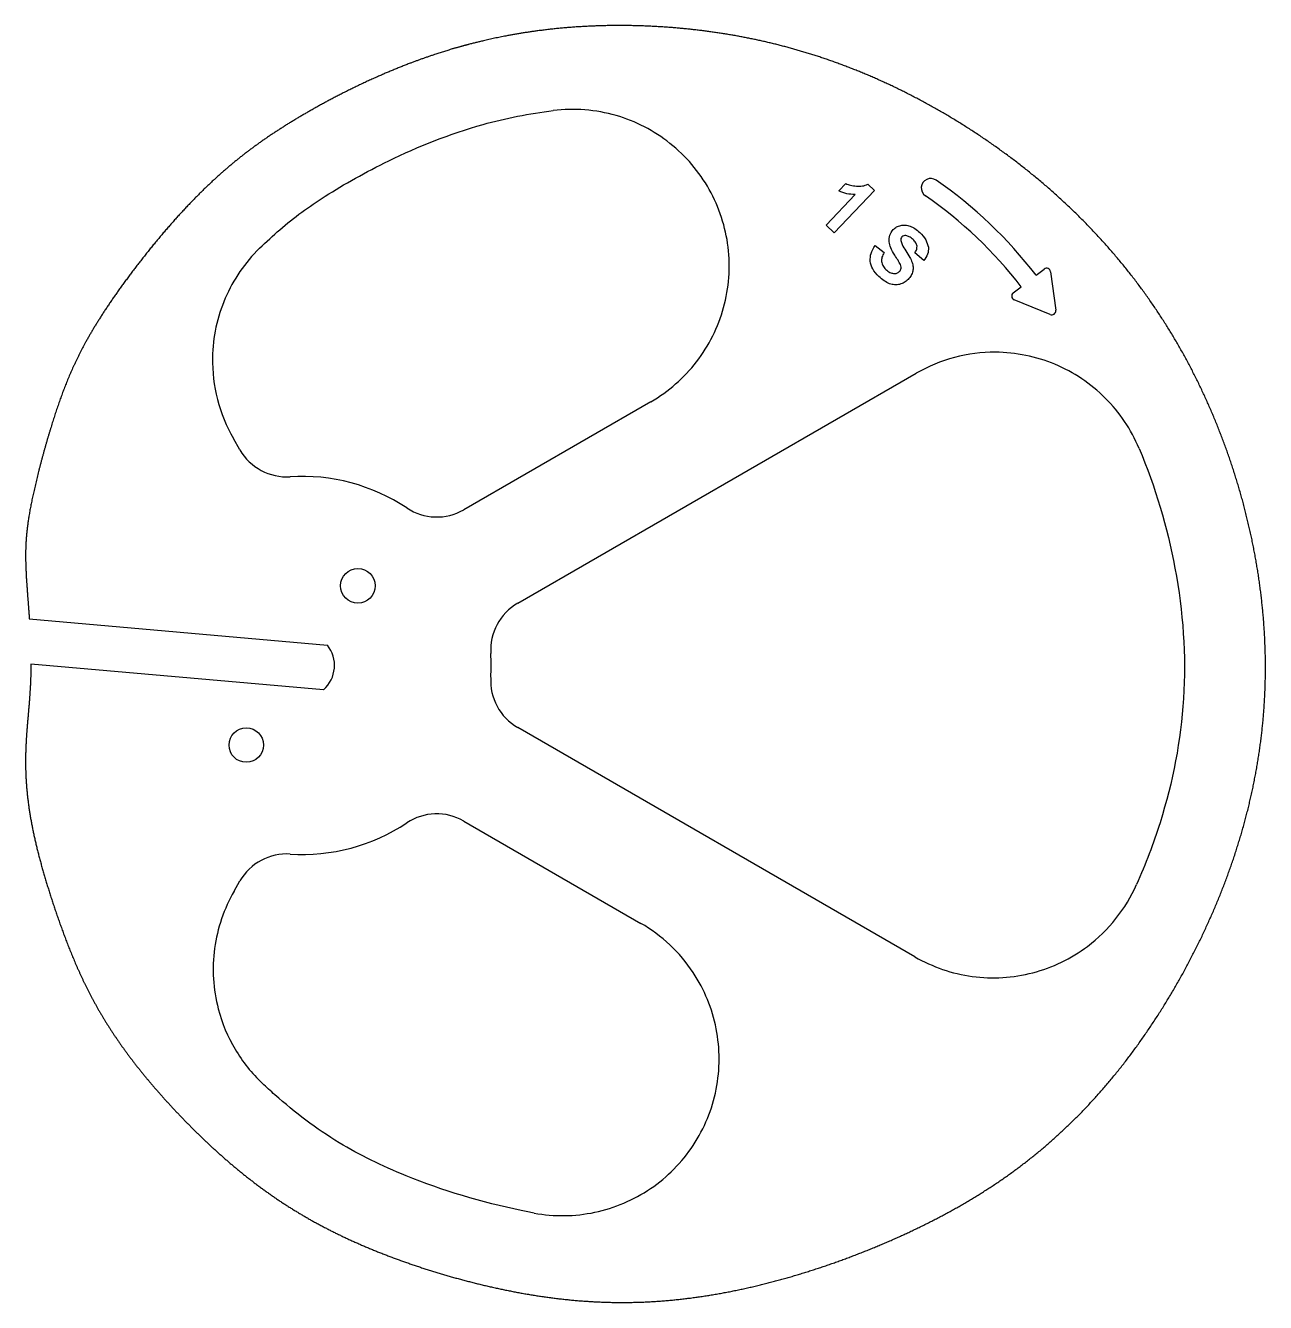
# Model space of a CAD drawing. Header units: millimetres. Extents: x -51 to 178, y -118 to 118.
import ezdxf

# ---------------------------------------------------------------- set-up
doc = ezdxf.new("R2010")
doc.units = ezdxf.units.MM
doc.layers.get('0').update_dxf_attribs({"linetype": 'CONTINUOUS'})

msp = doc.modelspace()

# ---------------------------------------------------------------- linework, layer by layer
for p, q in [((105.93, 87.93), (98.5, 80.11)), ((99.35, 87.85), (100.64, 89.21)), ((104.72, 89.08), (105.93, 87.93)), ((97.01, 81.53), (102.35, 87.15)), ((98.5, 80.11), (97.01, 81.53)), ((106.09, 77.72), (107.76, 76.42)), ((115.07, 74.95), (113.44, 76.37)), ((135.87, 72.25), (137.34, 73.38)), ((138.54, 72.89), (139.5, 65.74)), ((131.63, 68.97), (133.1, 70.11)), ((138.48, 64.94), (131.8, 67.68)), ((39.91, 11.5), (113.68, 54.09)), ((64.56, 48.82), (29.91, 28.82)), ((-11.5, 39.91), (-12.7, 42)), ((-50.49, 8.61), (4.68, 3.75)), ((3.95, -4.51), (-50.19, 0.25)), ((113.44, -53.95), (39.91, -11.5)), ((29.91, -28.82), (62.7, -47.75)), ((-12.57, -41.77), (-11.5, -39.91))]:
    msp.add_line(p, q)
for centre in [(10.33, 14.74), (-10.33, -14.74)]:
    msp.add_circle(centre, 3.2)
for centre, radius, start, end in [((116.36, 88.39), 1.75, 55.2639, 235.2639), ((69.78, 21.21), 83.5, 37.6733, 55.2639), ((69.78, 21.21), 80, 37.6733, 55.2639), ((137.8, 72.79), 0.75, 7.6733, 127.6733), ((132.09, 68.38), 0.75, 127.6733, 247.6733), ((138.76, 65.64), 0.75, -112.3267, 7.6733), ((-2.84, 44.91), 10, 210, 273.6122), ((0, 0), 35, 56.3878, 93.6122), ((24.91, 37.48), 10, 236.3878, 300), ((44.91, 2.84), 10, 120, 183.6122), ((0, 0), 6, -48.7865, 38.7379), ((0, 0), 35, -3.6122, 3.6122), ((44.91, -2.84), 10, 176.3878, 240), ((24.91, -37.48), 10, 60, 123.6122), ((0, 0), 35, 266.3878, 303.6122), ((-2.84, -44.91), 10, 86.3878, 150)]:
    msp.add_arc(centre, radius, start, end)
for points, degree, knots in [([(-50.19, 0.25), (-50.19, 0.05), (-50.2, -1.04), (-50.25, -3), (-50.4, -5.75), (-50.71, -9.18), (-51.07, -13.13), (-51.25, -17.1), (-51.17, -21.18), (-50.77, -25.37), (-50.07, -29.65), (-49.09, -33.99), (-47.91, -38.38), (-46.55, -42.8), (-45.05, -47.26), (-43.41, -51.74), (-41.56, -56.23), (-39.43, -60.71), (-36.97, -65.15), (-34.12, -69.55), (-30.93, -73.88), (-27.43, -78.13), (-23.69, -82.28), (-19.77, -86.31), (-15.67, -90.19), (-11.36, -93.9), (-6.8, -97.4), (-1.94, -100.67), (3.25, -103.67), (8.77, -106.4), (14.58, -108.87), (20.62, -111.07), (26.81, -113.02), (33.11, -114.69), (39.49, -116.08), (45.93, -117.14), (52.46, -117.81), (59.11, -118.05), (65.88, -117.83), (72.79, -117.11), (79.8, -115.91), (86.87, -114.26), (93.9, -112.22), (100.84, -109.83), (107.6, -107.14), (114.11, -104.19), (120.35, -100.97), (126.3, -97.45), (131.96, -93.6), (137.34, -89.37), (142.47, -84.7), (147.35, -79.59), (151.98, -74.05), (156.34, -68.09), (160.4, -61.79), (164.13, -55.21), (167.49, -48.41), (170.45, -41.46), (172.97, -34.41), (175.04, -27.28), (176.62, -20.09), (177.72, -12.86), (178.32, -5.59), (178.42, 1.71), (178.04, 9.03), (177.18, 16.34), (175.86, 23.61), (174.11, 30.81), (171.94, 37.88), (169.36, 44.81), (166.39, 51.56), (163.01, 58.09), (159.21, 64.4), (155, 70.45), (150.37, 76.24), (145.33, 81.75), (139.91, 86.96), (134.15, 91.83), (128.12, 96.34), (121.89, 100.46), (115.54, 104.16), (109.12, 107.42), (102.69, 110.23), (96.26, 112.59), (89.82, 114.53), (83.33, 116.07), (76.77, 117.23), (70.12, 118.02), (63.36, 118.46), (56.52, 118.54), (49.63, 118.21), (42.77, 117.47), (37.36, 116.53), (33.39, 115.63), (30.78, 114.95), (29.49, 114.6)], 5, [0.2481668, 0.2481668, 0.2481668, 0.2481668, 0.2481668, 0.2481668, 0.25, 0.2583333, 0.2666667, 0.275, 0.2833333, 0.2916667, 0.3, 0.3083333, 0.3166667, 0.325, 0.3333333, 0.3416667, 0.35, 0.3583333, 0.3666667, 0.375, 0.3833333, 0.3916667, 0.4, 0.4083333, 0.4166667, 0.425, 0.4333333, 0.4416667, 0.45, 0.4583333, 0.4666667, 0.475, 0.4833333, 0.4916667, 0.5, 0.5083333, 0.5166667, 0.525, 0.5333333, 0.5416667, 0.55, 0.5583333, 0.5666667, 0.575, 0.5833333, 0.5916667, 0.6, 0.6083333, 0.6166667, 0.625, 0.6333333, 0.6416667, 0.65, 0.6583333, 0.6666667, 0.675, 0.6833333, 0.6916667, 0.7, 0.7083333, 0.7166667, 0.725, 0.7333333, 0.7416667, 0.75, 0.7583333, 0.7666667, 0.775, 0.7833333, 0.7916667, 0.8, 0.8083333, 0.8166667, 0.825, 0.8333333, 0.8416667, 0.85, 0.8583333, 0.8666667, 0.875, 0.8833333, 0.8916667, 0.9, 0.9083333, 0.9166667, 0.925, 0.9333333, 0.9416667, 0.95, 0.9583333, 0.9666667, 0.975, 0.9833333, 0.9916667, 1, 1, 1, 1, 1, 1]), ([(29.49, 114.6), (28.19, 114.24), (25.63, 113.48), (21.88, 112.24), (17.05, 110.39), (11.37, 107.88), (6.07, 105.24), (1.14, 102.54), (-3.46, 99.78), (-7.8, 96.9), (-11.98, 93.75), (-16.09, 90.22), (-20.18, 86.24), (-24.25, 81.82), (-28.2, 77.12), (-31.9, 72.35), (-35.23, 67.72), (-38.09, 63.36), (-40.47, 59.26), (-42.46, 55.24), (-44.17, 51.1), (-45.72, 46.66), (-47.17, 41.94), (-48.49, 37.16), (-49.62, 32.59), (-50.49, 28.44), (-51.04, 24.69), (-51.25, 21.08), (-51.15, 17.3), (-50.9, 13.95), (-50.69, 11.3), (-50.55, 9.5), (-50.49, 8.61)], 5, [0, 0, 0, 0, 0, 0, 0.0083333, 0.0166667, 0.025, 0.0333333, 0.0416667, 0.05, 0.0583333, 0.0666667, 0.075, 0.0833333, 0.0916667, 0.1, 0.1083333, 0.1166667, 0.125, 0.1333333, 0.1416667, 0.15, 0.1583333, 0.1666667, 0.175, 0.1833333, 0.1916667, 0.2, 0.2083333, 0.2166667, 0.225, 0.2330519, 0.2330519, 0.2330519, 0.2330519, 0.2330519, 0.2330519]), ([(64.56, 48.82), (67.83, 50.71), (70.7, 53.22), (75.32, 59.2), (77.02, 62.61), (79.03, 69.89), (79.31, 73.69), (78.4, 81.19), (77.21, 84.81), (73.52, 91.4), (71.05, 94.3), (65.13, 99), (61.75, 100.75), (56.24, 102.34), (54.31, 102.69), (50.4, 103), (48.44, 102.96), (46.5, 102.72)], 3, [0, 0, 0, 0, 1.132869, 1.132869, 2.265738, 2.265738, 3.398607, 3.398607, 4.531476, 4.531476, 5.664345, 5.664345, 6.797214, 6.797214, 7.384667, 7.384667, 7.97212, 7.97212, 7.97212, 7.97212]), ([(-7.88, 77.22), (-6.62, 78.45), (-5.38, 79.59), (-4.14, 80.65), (-1.45, 82.96), (1.24, 84.92), (4.29, 86.86), (7.77, 89.08), (11.73, 91.3), (16.06, 93.42), (21.42, 96.03), (27.31, 98.42), (33.5, 100.14)], 3, [-0.07965528, -0.07965528, -0.07965528, -0.07965528, -0.07057303, -0.07057303, -0.07057303, -0.05071103, -0.05071103, -0.05071103, -0.02804864, -0.02804864, -0.02804864, 0, 0, 0, 0]), ([(102.35, 87.15), (101.84, 87.19), (100.8, 87.25), (99.84, 87.65), (99.35, 87.85)], 3, [0, 0, 0, 0, 0.1533329, 0.3101167, 0.3101167, 0.3101167, 0.3101167]), ([(100.64, 89.21), (100.92, 89.09), (101.56, 88.85), (102.23, 88.77), (102.59, 88.73)], 3, [0, 0, 0, 0, 0.0923101, 0.2023129, 0.2023129, 0.2023129, 0.2023129]), ([(102.59, 88.73), (102.98, 88.71), (103.71, 88.67), (104.39, 88.95), (104.72, 89.08)], 3, [0, 0, 0, 0, 0.1127081, 0.2174206, 0.2174206, 0.2174206, 0.2174206]), ([(108.65, 78.42), (108.66, 78.84), (108.66, 79.68), (109.17, 80.34), (109.43, 80.67)], 3, [0, 0, 0, 0, 0.1231572, 0.243461, 0.243461, 0.243461, 0.243461]), ([(109.43, 80.67), (109.63, 80.85), (110.03, 81.22), (110.55, 81.38), (110.82, 81.46)], 3, [0, 0, 0, 0, 0.0802233, 0.1620922, 0.1620922, 0.1620922, 0.1620922]), ([(110.82, 81.46), (111.1, 81.5), (111.69, 81.59), (112.25, 81.41), (112.54, 81.32)], 3, [0, 0, 0, 0, 0.0847231, 0.1745819, 0.1745819, 0.1745819, 0.1745819]), ([(112.54, 81.32), (112.85, 81.18), (113.5, 80.88), (114.04, 80.4), (114.33, 80.14)], 3, [0, 0, 0, 0, 0.100569, 0.215664, 0.215664, 0.215664, 0.215664]), ([(109.7, 75.96), (109.42, 76.41), (108.93, 77.17), (108.74, 78.05), (108.65, 78.42)], 3, [0, 0, 0, 0, 0.1559376, 0.2683896, 0.2683896, 0.2683896, 0.2683896]), ([(111.03, 79.34), (110.95, 79.24), (110.8, 79.04), (110.81, 78.78), (110.81, 78.65)], 3, [0, 0, 0, 0, 0.0362461, 0.07465157, 0.07465157, 0.07465157, 0.07465157]), ([(110.81, 78.65), (110.89, 78.4), (111.11, 77.72), (111.51, 77.13), (111.76, 76.76)], 3, [0, 0, 0, 0, 0.0786118, 0.212619, 0.212619, 0.212619, 0.212619]), ([(111.74, 79.59), (111.6, 79.6), (111.34, 79.6), (111.13, 79.43), (111.03, 79.34)], 3, [0, 0, 0, 0, 0.03891239, 0.07742291, 0.07742291, 0.07742291, 0.07742291]), ([(113.08, 78.85), (112.86, 79.04), (112.47, 79.39), (111.97, 79.53), (111.74, 79.59)], 3, [0, 0, 0, 0, 0.0847857, 0.1548424, 0.1548424, 0.1548424, 0.1548424]), ([(113.82, 77.64), (113.76, 77.85), (113.62, 78.32), (113.27, 78.66), (113.08, 78.85)], 3, [0, 0, 0, 0, 0.0633525, 0.1439723, 0.1439723, 0.1439723, 0.1439723]), ([(114.33, 80.14), (114.76, 79.71), (115.53, 78.93), (115.8, 77.87), (115.93, 77.4)], 3, [0, 0, 0, 0, 0.1785346, 0.3220243, 0.3220243, 0.3220243, 0.3220243]), ([(-7.88, 77.22), (-10.58, 74.58), (-12.74, 71.43), (-15.72, 64.49), (-16.52, 60.77), (-16.63, 54.37), (-16.32, 51.77), (-15.01, 46.7), (-14.01, 44.27), (-12.7, 42)], 3, [0, 0, 0, 0, 1.132869, 1.132869, 2.265738, 2.265738, 3.050564, 3.050564, 3.83539, 3.83539, 3.83539, 3.83539]), ([(105.15, 74.83), (105.16, 75.33), (105.19, 76.38), (105.78, 77.25), (106.09, 77.72)], 3, [0, 0, 0, 0, 0.1448002, 0.3092406, 0.3092406, 0.3092406, 0.3092406]), ([(107.76, 76.42), (107.59, 76.14), (107.28, 75.62), (107.26, 75.03), (107.25, 74.75)], 3, [0, 0, 0, 0, 0.0965116, 0.1766945, 0.1766945, 0.1766945, 0.1766945]), ([(110.63, 74.43), (110.52, 74.62), (110.23, 75.14), (109.9, 75.64), (109.7, 75.96)], 3, [0, 0, 0, 0, 0.0650684, 0.1798253, 0.1798253, 0.1798253, 0.1798253]), ([(111.76, 76.76), (112.02, 76.36), (112.47, 75.67), (112.79, 74.91), (112.93, 74.59)], 3, [0, 0, 0, 0, 0.1427528, 0.2468515, 0.2468515, 0.2468515, 0.2468515]), ([(113.44, 76.37), (113.57, 76.59), (113.82, 76.98), (113.82, 77.44), (113.82, 77.64)], 3, [0, 0, 0, 0, 0.0744257, 0.135437, 0.135437, 0.135437, 0.135437]), ([(115.93, 77.4), (115.92, 76.96), (115.9, 76.05), (115.36, 75.32), (115.07, 74.95)], 3, [0, 0, 0, 0, 0.1295108, 0.2658339, 0.2658339, 0.2658339, 0.2658339]), ([(106.77, 72), (106.33, 72.44), (105.54, 73.25), (105.27, 74.34), (105.15, 74.83)], 3, [0, 0, 0, 0, 0.181524, 0.3318753, 0.3318753, 0.3318753, 0.3318753]), ([(107.25, 74.75), (107.31, 74.5), (107.44, 73.94), (107.83, 73.53), (108.04, 73.31)], 3, [0, 0, 0, 0, 0.077926, 0.1675101, 0.1675101, 0.1675101, 0.1675101]), ([(108.04, 73.31), (108.28, 73.1), (108.7, 72.72), (109.25, 72.6), (109.49, 72.54)], 3, [0, 0, 0, 0, 0.0924932, 0.1663967, 0.1663967, 0.1663967, 0.1663967]), ([(110.59, 72.93), (110.67, 73.02), (110.82, 73.21), (110.86, 73.44), (110.88, 73.55)], 3, [0, 0, 0, 0, 0.03568749, 0.06967538, 0.06967538, 0.06967538, 0.06967538]), ([(110.88, 73.55), (110.87, 73.69), (110.84, 73.99), (110.71, 74.27), (110.63, 74.43)], 3, [0, 0, 0, 0, 0.03956455, 0.09155764, 0.09155764, 0.09155764, 0.09155764]), ([(112.93, 74.59), (113, 74.32), (113.15, 73.79), (113.07, 73.25), (113.04, 72.98)], 3, [0, 0, 0, 0, 0.0824432, 0.1626938, 0.1626938, 0.1626938, 0.1626938]), ([(108.73, 70.67), (108.4, 70.83), (107.68, 71.17), (107.09, 71.71), (106.77, 72)], 3, [0, 0, 0, 0, 0.1093103, 0.2380405, 0.2380405, 0.2380405, 0.2380405]), ([(109.49, 72.54), (109.71, 72.55), (110.12, 72.55), (110.44, 72.81), (110.59, 72.93)], 3, [0, 0, 0, 0, 0.0624206, 0.1195567, 0.1195567, 0.1195567, 0.1195567]), ([(112.17, 71.44), (111.94, 71.24), (111.49, 70.82), (110.9, 70.64), (110.61, 70.54)], 3, [0, 0, 0, 0, 0.0902701, 0.1821948, 0.1821948, 0.1821948, 0.1821948]), ([(113.04, 72.98), (112.95, 72.71), (112.77, 72.13), (112.38, 71.68), (112.17, 71.44)], 3, [0, 0, 0, 0, 0.0837708, 0.1780398, 0.1780398, 0.1780398, 0.1780398]), ([(110.61, 70.54), (110.29, 70.49), (109.66, 70.39), (109.04, 70.58), (108.73, 70.67)], 3, [0, 0, 0, 0, 0.0936019, 0.1903686, 0.1903686, 0.1903686, 0.1903686]), ([(154.93, 40.18), (153.47, 43.67), (151.34, 46.83), (146, 52.17), (142.83, 54.29), (135.86, 57.19), (132.12, 57.95), (125.79, 57.99), (123.23, 57.66), (118.28, 56.35), (115.9, 55.37), (113.68, 54.09)], 3, [0, 0, 0, 0, 1.132869, 1.132869, 2.265738, 2.265738, 3.398607, 3.398607, 4.167097, 4.167097, 4.935588, 4.935588, 4.935588, 4.935588]), ([(154.93, 40.18), (157.91, 33.08), (160.16, 25.57), (161.57, 18.01), (163.09, 9.92), (163.64, 1.81), (163.14, -6.15), (162.66, -13.85), (161.21, -21.48), (158.8, -29.12), (157.59, -32.95), (156.13, -36.78), (154.46, -40.56)], 3, [-0.8014923, -0.8014923, -0.8014923, -0.8014923, -0.7717473, -0.7717473, -0.7717473, -0.7399503, -0.7399503, -0.7399503, -0.7092138, -0.7092138, -0.7092138, -0.6937892, -0.6937892, -0.6937892, -0.6937892]), ([(-12.57, -41.77), (-14.46, -45.04), (-15.69, -48.65), (-16.7, -56.13), (-16.47, -59.94), (-14.83, -66.22), (-13.78, -68.73), (-11.01, -73.4), (-9.31, -75.52), (-7.34, -77.38)], 3, [0, 0, 0, 0, 1.132869, 1.132869, 2.265738, 2.265738, 3.079323, 3.079323, 3.892907, 3.892907, 3.892907, 3.892907]), ([(113.44, -53.95), (116.71, -55.83), (120.31, -57.07), (127.8, -58.08), (131.6, -57.84), (138.91, -55.94), (142.35, -54.28), (147.34, -50.53), (149.11, -48.8), (152.18, -44.94), (153.46, -42.82), (154.46, -40.56)], 3, [0, 0, 0, 0, 1.132869, 1.132869, 2.265738, 2.265738, 3.398607, 3.398607, 4.138861, 4.138861, 4.879114, 4.879114, 4.879114, 4.879114]), ([(42.96, -101.38), (46.67, -102.07), (50.48, -102.02), (57.87, -100.46), (61.38, -98.97), (67.63, -94.72), (70.31, -92.01), (74.47, -85.71), (75.92, -82.18), (77.38, -74.77), (77.38, -70.96), (75.92, -63.55), (74.48, -60.02), (71.16, -55), (69.71, -53.28), (66.44, -50.21), (64.64, -48.87), (62.7, -47.75)], 3, [0, 0, 0, 0, 1.132869, 1.132869, 2.265738, 2.265738, 3.398607, 3.398607, 4.531476, 4.531476, 5.664345, 5.664345, 6.797214, 6.797214, 7.469627, 7.469627, 8.14204, 8.14204, 8.14204, 8.14204]), ([(42.96, -101.38), (42.17, -101.24), (41.38, -101.08), (40.58, -100.92), (33.31, -99.42), (25.9, -97.19), (19.27, -94.5), (14.75, -92.67), (10.62, -90.63), (6.89, -88.37), (2.58, -85.76), (-1.29, -82.82), (-5.04, -79.48), (-5.81, -78.8), (-6.58, -78.1), (-7.34, -77.38)], 3, [-0.50930325, -0.50930325, -0.50930325, -0.50930325, -0.50579404, -0.50579404, -0.50579404, -0.47359064, -0.47359064, -0.47359064, -0.45162382, -0.45162382, -0.45162382, -0.42619169, -0.42619169, -0.42619169, -0.42097855, -0.42097855, -0.42097855, -0.42097855])]:
    msp.add_open_spline(points, degree=degree, knots=knots)
msp.add_open_spline([(33.5, 100.14), (37.68, 101.3), (42.04, 102.17), (46.5, 102.72)], degree=3)

doc.saveas('drawing.dxf')
